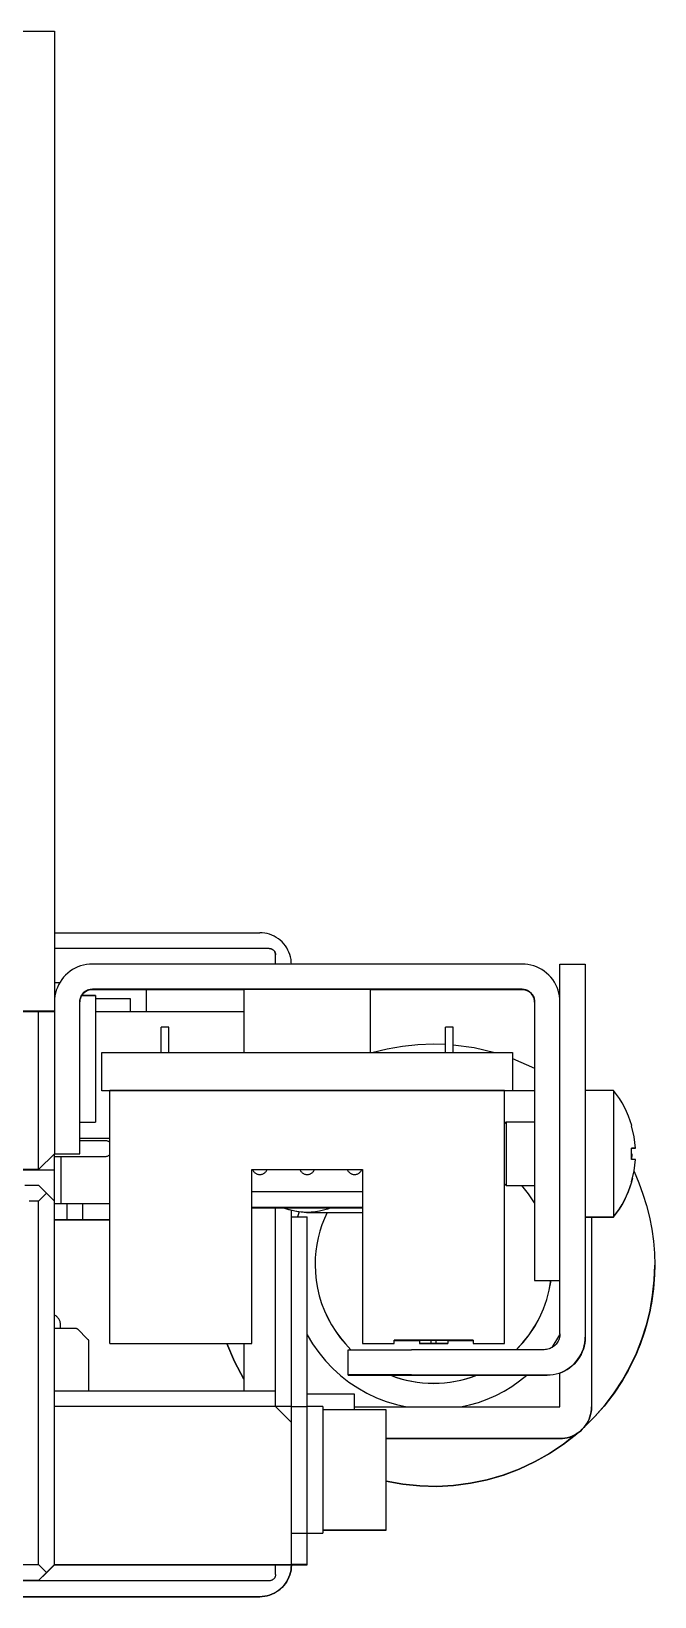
# Model space of a CAD drawing. Extents: x 0 to 701, y -8 to 617.
# Drawn here: x 681.4 to 701.13, y 285.35 to 334.87 of the extents above; entities that cross this region are included whole.
import ezdxf

# ---------------------------------------------------------------- set-up
doc = ezdxf.new("R2010")
doc.units = 0
doc.header["$LTSCALE"] = 0.5
doc.layers.add('MSM_CONTINUOUS', color=7, linetype='CONTINUOUS')

msp = doc.modelspace()

# ---------------------------------------------------------------- linework, layer by layer
at = {"layer": 'MSM_CONTINUOUS'}
for p, q in [((681.134, 334.873), (682.134, 334.873)), ((682.134, 334.873), (682.134, 299.363)), ((682.134, 306.357), (688.634, 306.357)), ((688.713, 306.354), (688.634, 306.357)), ((688.791, 306.345), (688.713, 306.354)), ((688.868, 306.33), (688.791, 306.345)), ((688.943, 306.308), (688.868, 306.33)), ((689.017, 306.281), (688.943, 306.308)), ((689.088, 306.248), (689.017, 306.281)), ((689.157, 306.21), (689.088, 306.248)), ((689.222, 306.166), (689.157, 306.21)), ((689.284, 306.118), (689.222, 306.166)), ((689.342, 306.065), (689.284, 306.118)), ((689.395, 306.007), (689.342, 306.065)), ((688.934, 305.857), (682.134, 305.857)), ((688.934, 305.854), (682.134, 305.854)), ((688.934, 305.857), (688.95, 305.857)), ((688.95, 305.853), (688.934, 305.854)), ((688.95, 305.857), (688.966, 305.855)), ((688.966, 305.851), (688.95, 305.853)), ((688.966, 305.855), (688.981, 305.852)), ((688.981, 305.848), (688.966, 305.851)), ((688.981, 305.852), (688.996, 305.848)), ((688.996, 305.844), (688.981, 305.848)), ((688.996, 305.848), (689.011, 305.842)), ((689.011, 305.838), (688.996, 305.844)), ((689.011, 305.842), (689.025, 305.836)), ((689.025, 305.832), (689.011, 305.838)), ((689.025, 305.836), (689.039, 305.828)), ((689.039, 305.824), (689.025, 305.832)), ((689.039, 305.828), (689.052, 305.819)), ((689.052, 305.816), (689.039, 305.824)), ((689.052, 305.819), (689.064, 305.809)), ((689.064, 305.806), (689.052, 305.816)), ((689.064, 305.809), (689.076, 305.799)), ((689.076, 305.795), (689.064, 305.806)), ((689.076, 305.799), (689.086, 305.787)), ((689.086, 305.784), (689.076, 305.795)), ((689.086, 305.787), (689.096, 305.775)), ((689.096, 305.771), (689.086, 305.784)), ((689.096, 305.775), (689.105, 305.762)), ((689.105, 305.758), (689.096, 305.771)), ((689.105, 305.762), (689.113, 305.748)), ((689.113, 305.745), (689.105, 305.758)), ((689.113, 305.748), (689.119, 305.734)), ((689.119, 305.73), (689.113, 305.745)), ((689.119, 305.734), (689.125, 305.719)), ((689.125, 305.716), (689.119, 305.73)), ((689.125, 305.719), (689.129, 305.704)), ((689.129, 305.7), (689.125, 305.716)), ((689.129, 305.704), (689.132, 305.689)), ((689.132, 305.685), (689.129, 305.7)), ((689.132, 305.689), (689.134, 305.673)), ((689.134, 305.669), (689.132, 305.685)), ((689.134, 305.673), (689.134, 305.657)), ((689.134, 305.654), (689.134, 305.669)), ((689.134, 305.368), (689.134, 305.657)), ((689.443, 305.945), (689.395, 306.007)), ((689.487, 305.88), (689.443, 305.945)), ((689.525, 305.811), (689.487, 305.88)), ((689.558, 305.74), (689.525, 305.811)), ((689.585, 305.666), (689.558, 305.74)), ((689.607, 305.591), (689.585, 305.666)), ((689.622, 305.514), (689.607, 305.591)), ((682.555, 305.08), (682.486, 305.016)), ((682.629, 305.139), (682.555, 305.08)), ((682.707, 305.191), (682.629, 305.139)), ((682.79, 305.237), (682.707, 305.191)), ((682.875, 305.277), (682.79, 305.237)), ((682.964, 305.309), (682.875, 305.277)), ((683.054, 305.335), (682.964, 305.309)), ((683.147, 305.353), (683.054, 305.335)), ((683.24, 305.364), (683.147, 305.353)), ((683.334, 305.368), (683.24, 305.364)), ((696.934, 305.368), (683.334, 305.368)), ((689.631, 305.436), (689.622, 305.514)), ((689.634, 305.357), (689.631, 305.436)), ((697.029, 305.364), (696.934, 305.368)), ((697.122, 305.353), (697.029, 305.364)), ((697.215, 305.335), (697.122, 305.353)), ((697.305, 305.309), (697.215, 305.335)), ((697.394, 305.277), (697.305, 305.309)), ((697.479, 305.237), (697.394, 305.277)), ((697.561, 305.191), (697.479, 305.237)), ((697.64, 305.139), (697.561, 305.191)), ((697.714, 305.08), (697.64, 305.139)), ((697.783, 305.016), (697.714, 305.08)), ((698.134, 293.668), (698.134, 305.368)), ((698.134, 305.368), (698.934, 305.368)), ((698.934, 305.368), (698.934, 293.56)), ((682.134, 304.78), (682.302, 304.78)), ((682.226, 304.627), (682.193, 304.539)), ((682.265, 304.713), (682.226, 304.627)), ((682.311, 304.795), (682.265, 304.713)), ((682.364, 304.873), (682.311, 304.795)), ((682.422, 304.947), (682.364, 304.873)), ((682.486, 305.016), (682.422, 304.947)), ((683.165, 304.529), (683.198, 304.542)), ((683.181, 304.537), (683.211, 304.548)), ((683.211, 304.548), (683.181, 304.537)), ((683.198, 304.542), (683.231, 304.553)), ((683.232, 304.551), (683.199, 304.54)), ((683.199, 304.54), (683.232, 304.55)), ((683.233, 304.547), (683.2, 304.537)), ((683.211, 304.548), (683.241, 304.557)), ((683.241, 304.556), (683.211, 304.548)), ((683.231, 304.553), (683.265, 304.561)), ((683.266, 304.558), (683.232, 304.551)), ((683.232, 304.55), (683.266, 304.557)), ((683.266, 304.554), (683.233, 304.547)), ((683.241, 304.557), (683.272, 304.563)), ((683.272, 304.562), (683.241, 304.556)), ((683.265, 304.561), (683.3, 304.565)), ((683.3, 304.562), (683.266, 304.558)), ((683.266, 304.557), (683.3, 304.562)), ((683.3, 304.558), (683.266, 304.554)), ((683.272, 304.563), (683.303, 304.567)), ((683.303, 304.566), (683.272, 304.562)), ((683.3, 304.565), (683.334, 304.567)), ((683.334, 304.564), (683.3, 304.562)), ((683.3, 304.562), (683.334, 304.563)), ((683.334, 304.56), (683.3, 304.558)), ((683.303, 304.567), (683.334, 304.568)), ((683.334, 304.567), (683.303, 304.566)), ((696.934, 304.568), (683.334, 304.568)), ((684.134, 304.567), (683.334, 304.567)), ((683.334, 304.567), (684.134, 304.567)), ((683.334, 304.564), (684.134, 304.564)), ((684.134, 304.563), (683.334, 304.563)), ((683.334, 304.56), (688.134, 304.56)), ((684.134, 304.567), (684.134, 304.567)), ((684.134, 304.564), (684.134, 304.563)), ((685.034, 304.56), (685.034, 303.857)), ((688.141, 304.566), (688.134, 304.566)), ((688.134, 304.566), (688.134, 302.568)), ((688.139, 304.561), (688.134, 304.561)), ((688.152, 304.561), (688.139, 304.561)), ((688.159, 304.566), (688.141, 304.566)), ((688.173, 304.561), (688.152, 304.561)), ((688.19, 304.566), (688.159, 304.566)), ((688.203, 304.561), (688.173, 304.561)), ((688.232, 304.566), (688.19, 304.566)), ((688.241, 304.561), (688.203, 304.561)), ((688.287, 304.566), (688.232, 304.566)), ((688.287, 304.561), (688.241, 304.561)), ((688.352, 304.566), (688.287, 304.566)), ((688.341, 304.561), (688.287, 304.561)), ((688.402, 304.561), (688.341, 304.561)), ((688.429, 304.566), (688.352, 304.566)), ((688.471, 304.561), (688.402, 304.561)), ((688.516, 304.566), (688.429, 304.566)), ((688.548, 304.561), (688.471, 304.561)), ((688.614, 304.566), (688.516, 304.566)), ((688.631, 304.561), (688.548, 304.561)), ((688.72, 304.566), (688.614, 304.566)), ((688.72, 304.561), (688.631, 304.561)), ((688.836, 304.566), (688.72, 304.566)), ((688.816, 304.561), (688.72, 304.561)), ((688.917, 304.561), (688.816, 304.561)), ((688.959, 304.566), (688.836, 304.566)), ((689.023, 304.561), (688.917, 304.561)), ((689.089, 304.566), (688.959, 304.566)), ((689.134, 304.561), (689.023, 304.561)), ((689.226, 304.566), (689.089, 304.566)), ((689.369, 304.566), (689.226, 304.566)), ((689.516, 304.566), (689.369, 304.566)), ((689.668, 304.566), (689.516, 304.566)), ((689.822, 304.566), (689.668, 304.566)), ((689.977, 304.566), (689.822, 304.566)), ((690.134, 304.566), (689.977, 304.566)), ((690.291, 304.566), (690.134, 304.566)), ((690.447, 304.566), (690.291, 304.566)), ((690.601, 304.566), (690.447, 304.566)), ((690.752, 304.566), (690.601, 304.566)), ((690.9, 304.566), (690.752, 304.566)), ((691.042, 304.566), (690.9, 304.566)), ((691.179, 304.566), (691.042, 304.566)), ((691.246, 304.561), (691.134, 304.561)), ((691.31, 304.566), (691.179, 304.566)), ((691.352, 304.561), (691.246, 304.561)), ((691.433, 304.566), (691.31, 304.566)), ((691.453, 304.561), (691.352, 304.561)), ((691.549, 304.566), (691.433, 304.566)), ((691.549, 304.561), (691.453, 304.561)), ((691.655, 304.566), (691.549, 304.566)), ((691.638, 304.561), (691.549, 304.561)), ((691.721, 304.561), (691.638, 304.561)), ((691.752, 304.566), (691.655, 304.566)), ((691.797, 304.561), (691.721, 304.561)), ((691.84, 304.566), (691.752, 304.566)), ((691.866, 304.561), (691.797, 304.561)), ((691.916, 304.566), (691.84, 304.566)), ((691.928, 304.561), (691.866, 304.561)), ((691.982, 304.566), (691.916, 304.566)), ((691.982, 304.561), (691.928, 304.561)), ((692.037, 304.566), (691.982, 304.566)), ((692.028, 304.561), (691.982, 304.561)), ((692.066, 304.561), (692.028, 304.561)), ((692.079, 304.566), (692.037, 304.566)), ((692.096, 304.561), (692.066, 304.561)), ((692.11, 304.566), (692.079, 304.566)), ((692.117, 304.561), (692.096, 304.561)), ((692.128, 304.566), (692.11, 304.566)), ((692.13, 304.561), (692.117, 304.561)), ((692.134, 304.566), (692.128, 304.566)), ((692.134, 304.561), (692.13, 304.561)), ((692.134, 302.568), (692.134, 304.566)), ((692.134, 304.56), (696.934, 304.56)), ((696.134, 304.567), (696.934, 304.567)), ((696.134, 304.567), (696.134, 304.567)), ((696.934, 304.567), (696.134, 304.567)), ((696.134, 304.564), (696.934, 304.564)), ((696.134, 304.563), (696.134, 304.564)), ((696.934, 304.563), (696.134, 304.563)), ((696.934, 304.568), (696.966, 304.567)), ((696.966, 304.566), (696.934, 304.567)), ((696.934, 304.567), (696.966, 304.565)), ((696.966, 304.563), (696.934, 304.564)), ((696.934, 304.563), (696.966, 304.562)), ((696.966, 304.559), (696.934, 304.56)), ((696.966, 304.567), (696.997, 304.563)), ((696.997, 304.562), (696.966, 304.566)), ((696.966, 304.565), (696.997, 304.562)), ((696.997, 304.559), (696.966, 304.563)), ((696.966, 304.562), (696.997, 304.559)), ((696.997, 304.555), (696.966, 304.559)), ((696.997, 304.563), (697.028, 304.557)), ((697.028, 304.556), (696.997, 304.562)), ((696.997, 304.562), (697.028, 304.556)), ((697.028, 304.553), (696.997, 304.559)), ((696.997, 304.559), (697.028, 304.552)), ((697.028, 304.549), (696.997, 304.555)), ((697.028, 304.557), (697.058, 304.548)), ((697.058, 304.548), (697.028, 304.556)), ((697.028, 304.556), (697.058, 304.547)), ((697.058, 304.544), (697.028, 304.553)), ((697.028, 304.552), (697.058, 304.544)), ((697.058, 304.54), (697.028, 304.549)), ((697.058, 304.548), (697.087, 304.537)), ((697.087, 304.537), (697.058, 304.548)), ((697.058, 304.547), (697.087, 304.536)), ((697.087, 304.534), (697.058, 304.544)), ((697.058, 304.544), (697.087, 304.533)), ((697.847, 304.947), (697.783, 305.016)), ((697.905, 304.873), (697.847, 304.947)), ((697.958, 304.795), (697.905, 304.873)), ((698.004, 304.713), (697.958, 304.795)), ((698.043, 304.627), (698.004, 304.713)), ((698.076, 304.539), (698.043, 304.627)), ((682.134, 304.28), (682.14, 304.28)), ((682.134, 304.279), (682.14, 304.279)), ((682.138, 304.262), (682.134, 304.168)), ((682.149, 304.356), (682.138, 304.262)), ((682.168, 304.448), (682.149, 304.356)), ((682.193, 304.539), (682.168, 304.448)), ((682.934, 304.168), (682.936, 304.199)), ((682.936, 304.199), (682.934, 304.167)), ((682.934, 299.36), (682.934, 304.168)), ((682.936, 304.199), (682.939, 304.231)), ((682.939, 304.23), (682.936, 304.199)), ((682.939, 304.231), (682.945, 304.261)), ((682.945, 304.261), (682.939, 304.23)), ((682.945, 304.261), (682.954, 304.292)), ((682.954, 304.291), (682.945, 304.261)), ((682.954, 304.292), (682.965, 304.321)), ((682.965, 304.32), (682.954, 304.291)), ((682.965, 304.321), (682.978, 304.35)), ((682.978, 304.349), (682.965, 304.32)), ((682.978, 304.35), (682.993, 304.377)), ((682.993, 304.376), (682.978, 304.349)), ((682.988, 304.367), (683.007, 304.396)), ((683.434, 304.367), (682.988, 304.367)), ((683.434, 304.364), (682.988, 304.364)), ((683.009, 304.396), (682.99, 304.367)), ((682.99, 304.367), (683.009, 304.396)), ((683.011, 304.395), (682.992, 304.367)), ((682.993, 304.377), (683.011, 304.403)), ((683.011, 304.402), (682.993, 304.376)), ((683.007, 304.396), (683.028, 304.424)), ((683.03, 304.423), (683.009, 304.396)), ((683.009, 304.396), (683.03, 304.423)), ((683.011, 304.403), (683.03, 304.428)), ((683.03, 304.427), (683.011, 304.402)), ((683.032, 304.422), (683.011, 304.395)), ((683.028, 304.424), (683.052, 304.45)), ((683.03, 304.428), (683.052, 304.451)), ((683.052, 304.45), (683.03, 304.427)), ((683.053, 304.449), (683.03, 304.423)), ((683.03, 304.423), (683.054, 304.448)), ((683.056, 304.447), (683.032, 304.422)), ((683.033, 304.367), (683.033, 304.423)), ((683.052, 304.45), (683.077, 304.473)), ((683.052, 304.451), (683.075, 304.472)), ((683.075, 304.471), (683.052, 304.45)), ((683.079, 304.472), (683.053, 304.449)), ((683.054, 304.448), (683.079, 304.472)), ((683.081, 304.47), (683.056, 304.447)), ((683.075, 304.472), (683.099, 304.492)), ((683.099, 304.491), (683.075, 304.471)), ((683.077, 304.473), (683.105, 304.494)), ((683.107, 304.493), (683.079, 304.472)), ((683.079, 304.472), (683.107, 304.492)), ((683.109, 304.49), (683.081, 304.47)), ((683.099, 304.492), (683.125, 304.509)), ((683.125, 304.508), (683.099, 304.491)), ((683.105, 304.494), (683.135, 304.513)), ((683.136, 304.511), (683.107, 304.493)), ((683.107, 304.492), (683.136, 304.511)), ((683.138, 304.508), (683.109, 304.49)), ((683.125, 304.509), (683.153, 304.524)), ((683.153, 304.524), (683.125, 304.508)), ((683.135, 304.513), (683.165, 304.529)), ((683.167, 304.527), (683.136, 304.511)), ((683.136, 304.511), (683.167, 304.527)), ((683.168, 304.524), (683.138, 304.508)), ((683.153, 304.524), (683.181, 304.537)), ((683.181, 304.537), (683.153, 304.524)), ((683.199, 304.54), (683.167, 304.527)), ((683.167, 304.527), (683.199, 304.54)), ((683.2, 304.537), (683.168, 304.524)), ((683.434, 304.367), (683.434, 300.364)), ((683.434, 304.279), (684.534, 304.279)), ((683.434, 304.279), (684.534, 304.279)), ((684.534, 304.279), (684.534, 303.857)), ((697.087, 304.529), (697.058, 304.54)), ((697.087, 304.537), (697.116, 304.524)), ((697.116, 304.524), (697.087, 304.537)), ((697.087, 304.536), (697.116, 304.523)), ((697.116, 304.52), (697.087, 304.534)), ((697.087, 304.533), (697.116, 304.52)), ((697.116, 304.516), (697.087, 304.529)), ((697.116, 304.524), (697.143, 304.509)), ((697.143, 304.508), (697.116, 304.524)), ((697.116, 304.523), (697.143, 304.508)), ((697.143, 304.505), (697.116, 304.52)), ((697.116, 304.52), (697.143, 304.504)), ((697.143, 304.501), (697.116, 304.516)), ((697.143, 304.509), (697.17, 304.492)), ((697.17, 304.491), (697.143, 304.508)), ((697.143, 304.508), (697.17, 304.49)), ((697.17, 304.488), (697.143, 304.505)), ((697.143, 304.504), (697.17, 304.487)), ((697.17, 304.483), (697.143, 304.501)), ((697.17, 304.492), (697.194, 304.472)), ((697.194, 304.471), (697.17, 304.491)), ((697.17, 304.49), (697.194, 304.471)), ((697.194, 304.468), (697.17, 304.488)), ((697.17, 304.487), (697.194, 304.468)), ((697.194, 304.464), (697.17, 304.483)), ((697.194, 304.472), (697.217, 304.451)), ((697.217, 304.45), (697.194, 304.471)), ((697.194, 304.471), (697.217, 304.449)), ((697.217, 304.447), (697.194, 304.468)), ((697.194, 304.468), (697.217, 304.446)), ((697.217, 304.443), (697.194, 304.464)), ((697.217, 304.451), (697.239, 304.428)), ((697.239, 304.427), (697.217, 304.45)), ((697.217, 304.449), (697.239, 304.426)), ((697.239, 304.424), (697.217, 304.447)), ((697.217, 304.446), (697.239, 304.423)), ((697.239, 304.42), (697.217, 304.443)), ((697.239, 304.428), (697.258, 304.403)), ((697.258, 304.402), (697.239, 304.427)), ((697.239, 304.426), (697.258, 304.402)), ((697.258, 304.399), (697.239, 304.424)), ((697.239, 304.423), (697.258, 304.399)), ((697.258, 304.395), (697.239, 304.42)), ((697.258, 304.403), (697.275, 304.377)), ((697.275, 304.376), (697.258, 304.402)), ((697.258, 304.402), (697.275, 304.376)), ((697.275, 304.373), (697.258, 304.399)), ((697.258, 304.399), (697.275, 304.372)), ((697.275, 304.369), (697.258, 304.395)), ((697.275, 304.377), (697.291, 304.35)), ((697.291, 304.349), (697.275, 304.376)), ((697.275, 304.376), (697.291, 304.348)), ((697.291, 304.346), (697.275, 304.373)), ((697.275, 304.372), (697.291, 304.345)), ((697.291, 304.341), (697.275, 304.369)), ((697.291, 304.35), (697.304, 304.321)), ((697.304, 304.32), (697.291, 304.349)), ((697.291, 304.348), (697.304, 304.32)), ((697.304, 304.317), (697.291, 304.346)), ((697.291, 304.345), (697.304, 304.317)), ((697.304, 304.313), (697.291, 304.341)), ((697.304, 304.321), (697.315, 304.292)), ((697.315, 304.291), (697.304, 304.32)), ((697.304, 304.32), (697.315, 304.29)), ((697.315, 304.288), (697.304, 304.317)), ((697.304, 304.317), (697.315, 304.287)), ((697.315, 304.283), (697.304, 304.313)), ((697.315, 304.292), (697.323, 304.261)), ((697.323, 304.261), (697.315, 304.291)), ((697.315, 304.29), (697.323, 304.26)), ((697.323, 304.257), (697.315, 304.288)), ((697.315, 304.287), (697.323, 304.257)), ((697.323, 304.253), (697.315, 304.283)), ((697.323, 304.261), (697.329, 304.231)), ((697.329, 304.23), (697.323, 304.261)), ((697.323, 304.26), (697.329, 304.229)), ((697.329, 304.227), (697.323, 304.257)), ((697.323, 304.257), (697.329, 304.226)), ((697.329, 304.222), (697.323, 304.253)), ((697.329, 304.231), (697.333, 304.199)), ((697.333, 304.199), (697.329, 304.23)), ((697.329, 304.229), (697.333, 304.198)), ((697.333, 304.195), (697.329, 304.227)), ((697.329, 304.226), (697.333, 304.195)), ((697.333, 304.191), (697.329, 304.222)), ((697.333, 304.199), (697.334, 304.168)), ((697.334, 304.167), (697.333, 304.199)), ((697.333, 304.198), (697.334, 304.167)), ((697.334, 304.164), (697.333, 304.195)), ((697.333, 304.195), (697.334, 304.163)), ((697.334, 304.16), (697.333, 304.191)), ((697.334, 304.168), (697.334, 295.36)), ((698.101, 304.448), (698.076, 304.539)), ((698.12, 304.356), (698.101, 304.448)), ((698.131, 304.262), (698.12, 304.356)), ((698.134, 304.168), (698.131, 304.262)), ((642.134, 303.868), (682.134, 303.868)), ((682.134, 303.873), (681.134, 303.873)), ((681.634, 298.863), (681.634, 303.868)), ((688.134, 303.857), (683.434, 303.857)), ((685.509, 302.568), (685.509, 303.368)), ((685.759, 303.368), (685.509, 303.368)), ((685.759, 302.568), (685.759, 303.368)), ((694.509, 302.568), (694.509, 303.368)), ((694.759, 303.368), (694.509, 303.368)), ((694.759, 302.568), (694.759, 303.368)), ((683.634, 301.36), (683.634, 302.568)), ((683.634, 302.568), (696.634, 302.568)), ((692.184, 302.566), (692.663, 302.687)), ((692.663, 302.687), (693.149, 302.773)), ((693.149, 302.773), (693.641, 302.826)), ((693.641, 302.826), (694.134, 302.843)), ((694.134, 302.843), (694.509, 302.833)), ((694.759, 302.815), (695.424, 302.723)), ((695.424, 302.723), (696.077, 302.568)), ((696.634, 302.568), (696.634, 301.36)), ((696.634, 302.381), (697.334, 302.069)), ((683.634, 301.368), (696.634, 301.368)), ((683.884, 301.36), (683.634, 301.36)), ((683.884, 293.363), (683.884, 301.368)), ((696.384, 301.368), (683.884, 301.368)), ((696.384, 293.363), (696.384, 301.368)), ((696.634, 301.36), (696.384, 301.36)), ((697.334, 301.355), (696.384, 301.355)), ((699.832, 301.366), (698.934, 301.366)), ((699.832, 301.366), (699.832, 297.362)), ((682.934, 300.367), (683.434, 300.367)), ((682.934, 300.364), (683.434, 300.364)), ((696.434, 300.366), (696.384, 300.316)), ((696.423, 300.355), (696.384, 300.355)), ((696.423, 300.355), (696.384, 300.355)), ((696.434, 300.366), (696.434, 298.362)), ((697.334, 300.366), (696.434, 300.366)), ((700.409, 300.255), (700.404, 300.252)), ((700.404, 300.252), (700.409, 300.255)), ((700.484, 299.902), (700.404, 300.252)), ((700.409, 300.251), (700.404, 300.248)), ((700.404, 300.248), (700.409, 300.251)), ((682.934, 299.857), (683.884, 299.857)), ((683.234, 299.779), (682.934, 299.779)), ((683.737, 299.779), (683.234, 299.779)), ((683.755, 299.778), (683.734, 299.779)), ((683.774, 299.776), (683.755, 299.778)), ((683.794, 299.772), (683.774, 299.776)), ((683.813, 299.766), (683.794, 299.772)), ((683.832, 299.759), (683.813, 299.766)), ((683.85, 299.751), (683.832, 299.759)), ((683.868, 299.741), (683.85, 299.751)), ((683.884, 299.729), (683.868, 299.741)), ((700.524, 299.546), (700.484, 299.902)), ((681.634, 298.868), (682.134, 299.368)), ((682.134, 299.363), (681.634, 298.863)), ((682.134, 299.363), (681.634, 298.863)), ((682.134, 286.363), (682.134, 299.363)), ((682.134, 299.36), (682.934, 299.36)), ((682.134, 299.279), (683.234, 299.279)), ((682.334, 299.279), (682.334, 297.78)), ((683.234, 299.279), (683.733, 299.279)), ((683.734, 299.279), (683.755, 299.28)), ((683.755, 299.28), (683.774, 299.282)), ((683.774, 299.282), (683.794, 299.287)), ((683.794, 299.287), (683.813, 299.292)), ((683.813, 299.292), (683.832, 299.299)), ((683.832, 299.299), (683.85, 299.308)), ((683.85, 299.308), (683.868, 299.318)), ((683.868, 299.318), (683.884, 299.329)), ((700.524, 299.546), (700.404, 299.546)), ((700.404, 299.546), (700.524, 299.546)), ((700.404, 299.186), (700.404, 299.546)), ((700.524, 299.546), (700.404, 299.546)), ((700.524, 299.546), (700.404, 299.546)), ((700.524, 299.542), (700.404, 299.542)), ((700.404, 299.542), (700.524, 299.542)), ((700.524, 299.542), (700.404, 299.542)), ((700.524, 299.542), (700.404, 299.542)), ((700.409, 299.364), (700.404, 299.186)), ((700.404, 299.182), (700.409, 299.364)), ((700.409, 299.361), (700.404, 299.182)), ((700.524, 299.186), (700.404, 299.186)), ((700.484, 298.829), (700.524, 299.186)), ((700.484, 298.825), (700.524, 299.182)), ((681.634, 298.863), (679.886, 298.863)), ((679.886, 298.861), (682.134, 298.861)), ((681.634, 298.868), (681.196, 298.868)), ((681.634, 298.863), (682.134, 298.862)), ((688.384, 293.363), (688.384, 298.868)), ((688.384, 298.868), (691.884, 298.868)), ((688.384, 298.867), (691.884, 298.867)), ((688.384, 298.866), (691.884, 298.866)), ((688.384, 298.865), (691.884, 298.865)), ((688.384, 298.863), (691.884, 298.863)), ((688.384, 298.863), (691.884, 298.863)), ((688.404, 298.863), (688.413, 298.844)), ((688.413, 298.844), (688.424, 298.826)), ((688.424, 298.826), (688.436, 298.809)), ((688.436, 298.809), (688.449, 298.793)), ((688.449, 298.793), (688.464, 298.778)), ((688.464, 298.778), (688.48, 298.764)), ((688.48, 298.764), (688.496, 298.752)), ((688.496, 298.752), (688.514, 298.741)), ((688.514, 298.741), (688.533, 298.732)), ((688.533, 298.732), (688.552, 298.724)), ((688.552, 298.724), (688.572, 298.718)), ((688.572, 298.718), (688.593, 298.714)), ((688.593, 298.714), (688.614, 298.711)), ((688.614, 298.711), (688.634, 298.71)), ((688.634, 298.71), (688.655, 298.711)), ((688.655, 298.711), (688.676, 298.714)), ((688.676, 298.714), (688.696, 298.718)), ((688.696, 298.718), (688.716, 298.724)), ((688.716, 298.724), (688.736, 298.732)), ((688.736, 298.732), (688.754, 298.741)), ((688.754, 298.741), (688.772, 298.752)), ((688.772, 298.752), (688.789, 298.764)), ((688.789, 298.764), (688.805, 298.778)), ((688.805, 298.778), (688.82, 298.793)), ((688.82, 298.793), (688.833, 298.809)), ((688.833, 298.809), (688.845, 298.826)), ((688.845, 298.826), (688.856, 298.844)), ((688.856, 298.844), (688.864, 298.863)), ((689.904, 298.863), (689.913, 298.844)), ((689.913, 298.844), (689.924, 298.826)), ((689.924, 298.826), (689.936, 298.809)), ((689.936, 298.809), (689.949, 298.793)), ((689.949, 298.793), (689.964, 298.778)), ((689.964, 298.778), (689.98, 298.764)), ((689.98, 298.764), (689.996, 298.752)), ((689.996, 298.752), (690.014, 298.741)), ((690.014, 298.741), (690.033, 298.732)), ((690.033, 298.732), (690.052, 298.724)), ((690.052, 298.724), (690.072, 298.718)), ((690.072, 298.718), (690.093, 298.714)), ((690.093, 298.714), (690.114, 298.711)), ((690.114, 298.711), (690.134, 298.71)), ((690.134, 298.71), (690.155, 298.711)), ((690.155, 298.711), (690.176, 298.714)), ((690.176, 298.714), (690.196, 298.718)), ((690.196, 298.718), (690.216, 298.724)), ((690.216, 298.724), (690.236, 298.732)), ((690.236, 298.732), (690.254, 298.741)), ((690.254, 298.741), (690.272, 298.752)), ((690.272, 298.752), (690.289, 298.764)), ((690.289, 298.764), (690.305, 298.778)), ((690.305, 298.778), (690.32, 298.793)), ((690.32, 298.793), (690.333, 298.809)), ((690.333, 298.809), (690.345, 298.826)), ((690.345, 298.826), (690.356, 298.844)), ((690.356, 298.844), (690.364, 298.863)), ((691.404, 298.863), (691.413, 298.844)), ((691.413, 298.844), (691.424, 298.826)), ((691.424, 298.826), (691.436, 298.809)), ((691.436, 298.809), (691.449, 298.793)), ((691.449, 298.793), (691.464, 298.778)), ((691.464, 298.778), (691.48, 298.764)), ((691.48, 298.764), (691.496, 298.752)), ((691.496, 298.752), (691.514, 298.741)), ((691.514, 298.741), (691.533, 298.732)), ((691.533, 298.732), (691.552, 298.724)), ((691.552, 298.724), (691.572, 298.718)), ((691.572, 298.718), (691.593, 298.714)), ((691.593, 298.714), (691.614, 298.711)), ((691.614, 298.711), (691.634, 298.71)), ((691.634, 298.71), (691.655, 298.711)), ((691.655, 298.711), (691.676, 298.714)), ((691.676, 298.714), (691.696, 298.718)), ((691.696, 298.718), (691.716, 298.724)), ((691.716, 298.724), (691.736, 298.732)), ((691.736, 298.732), (691.754, 298.741)), ((691.754, 298.741), (691.772, 298.752)), ((691.772, 298.752), (691.789, 298.764)), ((691.789, 298.764), (691.805, 298.778)), ((691.805, 298.778), (691.82, 298.793)), ((691.82, 298.793), (691.833, 298.809)), ((691.833, 298.809), (691.845, 298.826)), ((691.845, 298.826), (691.856, 298.844)), ((691.856, 298.844), (691.864, 298.863)), ((691.884, 298.868), (691.884, 293.363)), ((700.404, 298.48), (700.484, 298.829)), ((700.404, 298.476), (700.484, 298.825)), ((700.479, 298.799), (700.631, 298.449)), ((681.196, 298.368), (681.634, 298.368)), ((681.634, 298.368), (681.884, 298.118)), ((681.884, 298.118), (681.634, 297.868)), ((682.134, 297.868), (681.884, 298.118)), ((691.884, 298.161), (688.384, 298.161)), ((696.384, 298.416), (696.434, 298.366)), ((696.384, 298.412), (696.434, 298.362)), ((696.434, 298.366), (697.334, 298.366)), ((696.434, 298.362), (697.334, 298.362)), ((697.142, 298.096), (696.925, 298.362)), ((700.432, 298.585), (700.404, 298.48)), ((700.432, 298.581), (700.404, 298.476)), ((700.409, 298.477), (700.404, 298.48)), ((700.409, 298.473), (700.408, 298.474)), ((700.631, 298.449), (700.763, 298.092)), ((681.634, 297.868), (681.334, 297.868)), ((681.634, 286.368), (681.634, 297.868)), ((682.534, 297.78), (682.134, 297.78)), ((682.534, 297.28), (682.534, 297.78)), ((683.033, 297.779), (682.534, 297.78)), ((683.033, 297.279), (683.033, 297.779)), ((683.884, 297.779), (683.033, 297.779)), ((691.884, 297.661), (688.384, 297.661)), ((691.884, 297.66), (688.384, 297.66)), ((688.384, 297.66), (691.884, 297.66)), ((689.134, 291.368), (689.134, 297.66)), ((689.494, 297.614), (689.372, 297.66)), ((689.463, 297.625), (689.372, 297.66)), ((689.494, 297.614), (689.372, 297.66)), ((689.556, 297.594), (689.463, 297.625)), ((689.619, 297.576), (689.494, 297.614)), ((689.619, 297.577), (689.494, 297.614)), ((690.775, 297.614), (690.65, 297.576)), ((690.774, 297.614), (690.65, 297.577)), ((690.896, 297.66), (690.774, 297.614)), ((690.897, 297.66), (690.775, 297.614)), ((697.334, 297.812), (697.142, 298.096)), ((700.763, 298.092), (700.876, 297.727)), ((700.876, 297.727), (700.969, 297.357)), ((682.134, 297.28), (682.534, 297.28)), ((682.134, 297.279), (683.884, 297.279)), ((683.884, 297.279), (682.134, 297.279)), ((683.884, 297.279), (682.134, 297.279)), ((682.534, 297.28), (683.033, 297.279)), ((683.033, 297.279), (683.884, 297.279)), ((689.65, 297.568), (689.556, 297.594)), ((689.746, 297.547), (689.619, 297.577)), ((689.746, 297.547), (689.619, 297.576)), ((689.634, 286.368), (689.634, 297.572)), ((689.634, 297.367), (690.134, 297.367)), ((689.746, 297.547), (689.65, 297.568)), ((689.874, 297.526), (689.746, 297.547)), ((689.842, 297.53), (689.746, 297.547)), ((689.875, 297.526), (689.746, 297.547)), ((689.884, 297.524), (689.825, 297.367)), ((689.939, 297.518), (689.842, 297.53)), ((690.004, 297.513), (689.874, 297.526)), ((690.004, 297.513), (689.875, 297.526)), ((690.037, 297.511), (689.939, 297.518)), ((690.134, 297.509), (690.004, 297.513)), ((690.134, 297.509), (690.004, 297.513)), ((690.134, 297.509), (690.037, 297.511)), ((690.116, 297.509), (691.206, 297.508)), ((690.265, 297.513), (690.134, 297.509)), ((690.265, 297.513), (690.134, 297.509)), ((690.134, 287.368), (690.134, 297.367)), ((690.394, 297.526), (690.265, 297.513)), ((690.394, 297.526), (690.265, 297.513)), ((690.523, 297.547), (690.394, 297.526)), ((690.523, 297.547), (690.394, 297.526)), ((690.65, 297.577), (690.523, 297.547)), ((690.65, 297.576), (690.523, 297.547)), ((690.602, 297.115), (690.536, 296.912)), ((690.679, 297.314), (690.602, 297.115)), ((690.768, 297.509), (690.679, 297.314)), ((691.206, 297.508), (691.884, 297.508)), ((698.934, 297.366), (699.832, 297.366)), ((698.934, 297.362), (699.832, 297.362)), ((699.134, 297.362), (699.134, 291.355)), ((700.969, 297.357), (701.041, 296.982)), ((690.482, 296.705), (690.439, 296.495)), ((690.536, 296.912), (690.482, 296.705)), ((701.041, 296.982), (701.093, 296.605)), ((690.409, 296.283), (690.391, 296.07)), ((690.439, 296.495), (690.409, 296.283)), ((701.093, 296.605), (701.124, 296.224)), ((701.124, 296.224), (701.134, 295.843)), ((690.391, 296.07), (690.384, 295.857)), ((690.384, 295.857), (690.393, 295.607)), ((690.384, 295.857), (690.384, 295.852)), ((690.384, 295.852), (690.393, 295.603)), ((701.134, 295.843), (701.118, 295.366)), ((701.118, 295.364), (701.134, 295.842)), ((701.134, 295.84), (701.118, 295.362)), ((701.134, 295.841), (701.128, 295.541)), ((701.134, 295.842), (701.134, 295.843)), ((690.393, 295.607), (690.418, 295.358)), ((690.393, 295.603), (690.418, 295.355)), ((690.418, 295.358), (690.459, 295.112)), ((690.418, 295.355), (690.459, 295.109)), ((697.334, 295.36), (698.134, 295.36)), ((697.797, 295.052), (697.851, 295.36)), ((697.798, 295.053), (697.852, 295.36)), ((701.118, 295.366), (701.069, 294.89)), ((701.069, 294.889), (701.118, 295.364)), ((701.118, 295.362), (701.069, 294.885)), ((701.128, 295.541), (701.094, 295.089)), ((690.459, 295.112), (690.517, 294.869)), ((690.459, 295.109), (690.516, 294.866)), ((690.516, 294.866), (690.59, 294.628)), ((690.517, 294.869), (690.591, 294.63)), ((697.613, 294.456), (697.718, 294.75)), ((697.615, 294.456), (697.719, 294.751)), ((697.718, 294.75), (697.797, 295.052)), ((697.719, 294.751), (697.798, 295.053)), ((701.031, 294.64), (700.938, 294.196)), ((701.069, 294.89), (700.988, 294.42)), ((700.988, 294.418), (701.069, 294.889)), ((701.069, 294.885), (700.988, 294.413)), ((701.094, 295.089), (701.031, 294.64)), ((682.155, 294.25), (682.134, 294.261)), ((682.175, 294.238), (682.155, 294.25)), ((682.194, 294.225), (682.175, 294.238)), ((682.212, 294.21), (682.194, 294.225)), ((682.229, 294.194), (682.212, 294.21)), ((682.245, 294.177), (682.229, 294.194)), ((682.26, 294.158), (682.245, 294.177)), ((682.273, 294.139), (682.26, 294.158)), ((690.59, 294.628), (690.679, 294.395)), ((690.591, 294.63), (690.68, 294.397)), ((690.679, 294.395), (690.783, 294.169)), ((690.68, 294.397), (690.785, 294.17)), ((690.783, 294.169), (690.902, 293.95)), ((690.785, 294.17), (690.905, 293.951)), ((697.333, 293.898), (697.484, 294.171)), ((697.336, 293.899), (697.487, 294.172)), ((697.484, 294.171), (697.613, 294.456)), ((697.487, 294.172), (697.615, 294.456)), ((700.938, 294.196), (700.818, 293.759)), ((700.988, 294.413), (700.874, 293.948)), ((700.988, 294.42), (700.875, 293.956)), ((700.875, 293.954), (700.988, 294.418)), ((682.134, 293.852), (682.793, 293.852)), ((682.285, 294.119), (682.273, 294.139)), ((682.295, 294.098), (682.285, 294.119)), ((682.304, 294.076), (682.295, 294.098)), ((682.311, 294.054), (682.304, 294.076)), ((682.317, 294.032), (682.311, 294.054)), ((682.321, 294.009), (682.317, 294.032)), ((682.324, 293.985), (682.321, 294.009)), ((682.324, 293.962), (682.324, 293.985)), ((682.324, 293.852), (682.324, 293.962)), ((682.793, 293.852), (682.8, 293.852)), ((682.8, 293.852), (682.806, 293.851)), ((682.806, 293.851), (682.813, 293.85)), ((682.813, 293.85), (682.819, 293.849)), ((682.819, 293.849), (682.825, 293.847)), ((682.825, 293.847), (682.831, 293.844)), ((682.831, 293.844), (682.837, 293.842)), ((682.837, 293.842), (682.843, 293.839)), ((682.843, 293.839), (682.849, 293.835)), ((682.849, 293.835), (682.854, 293.831)), ((682.854, 293.831), (682.859, 293.827)), ((682.859, 293.827), (682.864, 293.823)), ((682.864, 293.823), (683.185, 293.501)), ((690.902, 293.95), (691.036, 293.74)), ((690.905, 293.951), (691.039, 293.74)), ((691.036, 293.74), (691.183, 293.539)), ((691.039, 293.74), (691.186, 293.539)), ((697.158, 293.639), (697.333, 293.898)), ((697.162, 293.639), (697.336, 293.899)), ((698.134, 293.668), (698.133, 293.629)), ((700.818, 293.759), (700.669, 293.331)), ((700.874, 293.948), (700.729, 293.492)), ((700.73, 293.498), (700.875, 293.954)), ((700.875, 293.956), (700.731, 293.5)), ((683.185, 293.501), (683.19, 293.496)), ((683.19, 293.496), (683.194, 293.491)), ((683.194, 293.491), (683.198, 293.486)), ((683.198, 293.486), (683.201, 293.481)), ((683.201, 293.481), (683.204, 293.475)), ((683.204, 293.475), (683.207, 293.469)), ((683.207, 293.469), (683.209, 293.463)), ((683.209, 293.463), (683.211, 293.456)), ((683.211, 293.456), (683.212, 293.45)), ((683.212, 293.45), (683.214, 293.444)), ((683.214, 293.444), (683.214, 293.437)), ((683.214, 293.437), (683.214, 293.431)), ((683.214, 293.431), (683.214, 291.857)), ((683.884, 293.368), (688.384, 293.368)), ((683.884, 293.367), (688.384, 293.367)), ((683.884, 293.366), (688.384, 293.366)), ((683.884, 293.365), (688.384, 293.365)), ((683.884, 293.363), (688.384, 293.363)), ((683.884, 293.363), (688.384, 293.363)), ((687.835, 292.789), (687.586, 293.367)), ((687.835, 292.789), (687.586, 293.367)), ((687.587, 293.367), (687.835, 292.79)), ((687.835, 292.79), (687.587, 293.367)), ((688.134, 293.363), (688.134, 291.857)), ((690.134, 293.635), (690.307, 293.348)), ((690.307, 293.348), (690.5, 293.075)), ((691.183, 293.539), (691.343, 293.348)), ((691.186, 293.539), (691.347, 293.348)), ((691.343, 293.348), (691.516, 293.168)), ((691.347, 293.348), (691.52, 293.168)), ((691.434, 292.36), (691.434, 293.168)), ((691.434, 293.168), (691.441, 293.168)), ((691.441, 293.168), (691.459, 293.168)), ((691.459, 293.168), (691.49, 293.168)), ((691.49, 293.168), (691.532, 293.168)), ((691.532, 293.168), (691.587, 293.168)), ((691.587, 293.168), (691.652, 293.168)), ((691.652, 293.168), (691.729, 293.168)), ((691.729, 293.168), (691.816, 293.168)), ((691.816, 293.168), (691.914, 293.168)), ((691.884, 293.368), (692.884, 293.368)), ((691.884, 293.367), (692.884, 293.367)), ((691.884, 293.366), (692.884, 293.366)), ((691.884, 293.365), (692.884, 293.365)), ((691.884, 293.363), (692.884, 293.363)), ((691.884, 293.363), (692.884, 293.363)), ((691.914, 293.168), (692.02, 293.168)), ((692.02, 293.168), (692.136, 293.168)), ((692.136, 293.168), (692.259, 293.168)), ((692.259, 293.168), (692.389, 293.168)), ((692.389, 293.168), (692.526, 293.168)), ((692.526, 293.168), (692.669, 293.168)), ((692.669, 293.168), (692.816, 293.168)), ((692.816, 293.168), (692.968, 293.168)), ((692.884, 293.363), (692.884, 293.468)), ((692.884, 293.468), (695.384, 293.468)), ((693.684, 293.467), (692.884, 293.467)), ((692.884, 293.466), (693.684, 293.466)), ((693.684, 293.465), (692.884, 293.465)), ((692.884, 293.463), (693.684, 293.463)), ((693.684, 293.463), (692.884, 293.463)), ((692.968, 293.168), (693.122, 293.168)), ((693.122, 293.168), (693.277, 293.168)), ((693.277, 293.168), (693.434, 293.168)), ((697.634, 293.168), (693.434, 293.168)), ((694.059, 293.468), (693.684, 293.468)), ((693.684, 293.468), (693.684, 293.368)), ((693.684, 293.367), (694.077, 293.368)), ((694.077, 293.368), (693.684, 293.368)), ((693.684, 293.368), (694.059, 293.368)), ((693.684, 293.367), (693.684, 293.365)), ((694.059, 293.367), (693.684, 293.367)), ((693.684, 293.365), (693.684, 293.363)), ((694.059, 293.365), (693.684, 293.365)), ((693.684, 293.365), (694.077, 293.365)), ((694.077, 293.365), (693.684, 293.365)), ((693.684, 293.365), (694.059, 293.365)), ((694.059, 293.363), (693.684, 293.363)), ((693.684, 293.363), (694.077, 293.363)), ((694.077, 293.363), (693.684, 293.363)), ((693.684, 293.363), (694.059, 293.363)), ((694.209, 293.468), (694.059, 293.468)), ((694.059, 293.368), (694.059, 293.468)), ((694.059, 293.368), (694.209, 293.368)), ((694.059, 293.365), (694.059, 293.367)), ((694.209, 293.367), (694.059, 293.367)), ((694.059, 293.363), (694.059, 293.365)), ((694.059, 293.365), (694.209, 293.365)), ((694.209, 293.365), (694.059, 293.365)), ((694.059, 293.363), (694.209, 293.363)), ((694.209, 293.363), (694.059, 293.363)), ((694.584, 293.368), (694.192, 293.368)), ((694.192, 293.368), (694.584, 293.367)), ((694.584, 293.365), (694.192, 293.365)), ((694.192, 293.365), (694.584, 293.365)), ((694.584, 293.363), (694.192, 293.363)), ((694.192, 293.363), (694.584, 293.363)), ((694.584, 293.468), (694.209, 293.468)), ((694.209, 293.468), (694.209, 293.368)), ((694.209, 293.368), (694.584, 293.368)), ((694.209, 293.367), (694.209, 293.365)), ((694.584, 293.367), (694.209, 293.367)), ((694.209, 293.365), (694.209, 293.363)), ((694.209, 293.365), (694.584, 293.365)), ((694.584, 293.365), (694.209, 293.365)), ((694.209, 293.363), (694.584, 293.363)), ((694.584, 293.363), (694.209, 293.363)), ((694.584, 293.468), (694.584, 293.368)), ((695.384, 293.467), (694.584, 293.467)), ((694.584, 293.466), (695.384, 293.466)), ((695.384, 293.465), (694.584, 293.465)), ((694.584, 293.463), (695.384, 293.463)), ((695.384, 293.463), (694.584, 293.463)), ((694.584, 293.367), (694.584, 293.365)), ((694.584, 293.365), (694.584, 293.363)), ((695.384, 293.468), (695.384, 293.363)), ((695.384, 293.368), (696.384, 293.368)), ((695.384, 293.367), (696.384, 293.367)), ((695.384, 293.366), (696.384, 293.366)), ((695.384, 293.365), (696.384, 293.365)), ((695.384, 293.363), (696.384, 293.363)), ((695.384, 293.363), (696.384, 293.363)), ((696.749, 293.168), (696.963, 293.395)), ((696.754, 293.168), (696.968, 293.395)), ((696.963, 293.395), (697.158, 293.639)), ((696.968, 293.395), (697.162, 293.639)), ((697.674, 293.169), (697.634, 293.168)), ((697.713, 293.174), (697.674, 293.169)), ((697.751, 293.182), (697.713, 293.174)), ((697.789, 293.192), (697.751, 293.182)), ((697.826, 293.206), (697.789, 293.192)), ((697.861, 293.222), (697.826, 293.206)), ((697.896, 293.242), (697.861, 293.222)), ((697.886, 293.236), (698.133, 293.633)), ((697.928, 293.263), (697.896, 293.242)), ((697.959, 293.288), (697.928, 293.263)), ((697.988, 293.314), (697.959, 293.288)), ((698.015, 293.343), (697.988, 293.314)), ((698.039, 293.374), (698.015, 293.343)), ((698.061, 293.407), (698.039, 293.374)), ((698.08, 293.441), (698.061, 293.407)), ((698.096, 293.477), (698.08, 293.441)), ((698.11, 293.513), (698.096, 293.477)), ((698.121, 293.551), (698.11, 293.513)), ((698.128, 293.59), (698.121, 293.551)), ((698.133, 293.629), (698.128, 293.59)), ((698.843, 293.109), (698.876, 293.197)), ((698.876, 293.189), (698.843, 293.101)), ((698.876, 293.197), (698.901, 293.288)), ((698.901, 293.28), (698.876, 293.189)), ((698.901, 293.288), (698.92, 293.38)), ((698.92, 293.372), (698.901, 293.28)), ((698.92, 293.38), (698.931, 293.474)), ((698.931, 293.466), (698.92, 293.372)), ((698.931, 293.474), (698.934, 293.568)), ((698.934, 293.56), (698.931, 293.466)), ((700.669, 293.331), (700.493, 292.914)), ((700.729, 293.492), (700.553, 293.047)), ((700.555, 293.053), (700.73, 293.498)), ((700.731, 293.5), (700.556, 293.056)), ((687.835, 292.79), (688.134, 292.237)), ((688.134, 292.237), (687.835, 292.79)), ((688.134, 292.234), (687.835, 292.789)), ((688.134, 292.236), (687.835, 292.789)), ((690.5, 293.075), (690.712, 292.816)), ((690.712, 292.816), (690.943, 292.574)), ((698.514, 292.655), (698.583, 292.719)), ((698.583, 292.711), (698.514, 292.647)), ((698.583, 292.719), (698.647, 292.789)), ((698.647, 292.781), (698.583, 292.711)), ((698.647, 292.789), (698.705, 292.863)), ((698.705, 292.855), (698.647, 292.781)), ((698.705, 292.863), (698.758, 292.941)), ((698.758, 292.933), (698.705, 292.855)), ((698.758, 292.941), (698.804, 293.023)), ((698.804, 293.015), (698.758, 292.933)), ((698.804, 293.023), (698.843, 293.109)), ((698.843, 293.101), (698.804, 293.015)), ((700.493, 292.914), (700.29, 292.508)), ((700.553, 293.047), (700.347, 292.615)), ((700.35, 292.622), (700.555, 293.053)), ((700.556, 293.056), (700.351, 292.625)), ((690.943, 292.574), (691.191, 292.349)), ((691.191, 292.349), (691.455, 292.143)), ((691.441, 292.368), (691.434, 292.368)), ((691.434, 292.36), (691.441, 292.36)), ((691.459, 292.368), (691.441, 292.368)), ((691.441, 292.36), (691.459, 292.36)), ((691.49, 292.368), (691.459, 292.368)), ((691.459, 292.36), (691.49, 292.36)), ((691.532, 292.368), (691.49, 292.368)), ((691.49, 292.36), (691.532, 292.36)), ((691.587, 292.368), (691.532, 292.368)), ((691.532, 292.36), (691.587, 292.36)), ((691.652, 292.368), (691.587, 292.368)), ((691.587, 292.36), (691.652, 292.36)), ((691.729, 292.368), (691.652, 292.368)), ((691.652, 292.36), (691.729, 292.36)), ((691.816, 292.368), (691.729, 292.368)), ((691.729, 292.36), (691.816, 292.36)), ((691.914, 292.368), (691.816, 292.368)), ((691.816, 292.36), (691.914, 292.36)), ((692.02, 292.368), (691.914, 292.368)), ((691.914, 292.36), (692.02, 292.36)), ((692.136, 292.368), (692.02, 292.368)), ((692.02, 292.36), (692.136, 292.36)), ((692.259, 292.368), (692.136, 292.368)), ((692.136, 292.36), (692.259, 292.36)), ((692.389, 292.368), (692.259, 292.368)), ((692.259, 292.36), (692.389, 292.36)), ((692.526, 292.368), (692.389, 292.368)), ((692.389, 292.36), (692.526, 292.36)), ((692.669, 292.368), (692.526, 292.368)), ((692.526, 292.36), (692.669, 292.36)), ((692.816, 292.368), (692.669, 292.368)), ((692.669, 292.36), (692.816, 292.36)), ((692.767, 292.36), (692.931, 292.3)), ((692.779, 292.36), (692.942, 292.301)), ((692.968, 292.368), (692.816, 292.368)), ((692.816, 292.36), (692.968, 292.36)), ((692.931, 292.3), (693.098, 292.248)), ((692.942, 292.301), (693.108, 292.25)), ((693.122, 292.368), (692.968, 292.368)), ((692.968, 292.36), (693.122, 292.36)), ((693.098, 292.248), (693.268, 292.203)), ((693.108, 292.25), (693.276, 292.206)), ((693.277, 292.368), (693.122, 292.368)), ((693.122, 292.36), (693.277, 292.36)), ((693.268, 292.203), (693.439, 292.167)), ((693.276, 292.206), (693.445, 292.17)), ((693.434, 292.368), (693.277, 292.368)), ((693.277, 292.36), (693.434, 292.36)), ((693.434, 292.368), (697.734, 292.368)), ((693.434, 292.36), (697.734, 292.36)), ((693.439, 292.167), (693.611, 292.138)), ((693.445, 292.17), (693.616, 292.143)), ((694.653, 292.143), (694.824, 292.17)), ((694.658, 292.138), (694.83, 292.167)), ((694.824, 292.17), (694.993, 292.206)), ((694.83, 292.167), (695.001, 292.203)), ((694.993, 292.206), (695.161, 292.25)), ((695.001, 292.203), (695.17, 292.248)), ((695.161, 292.25), (695.326, 292.301)), ((695.17, 292.248), (695.337, 292.3)), ((695.326, 292.301), (695.489, 292.36)), ((695.337, 292.3), (695.502, 292.36)), ((696.617, 292.008), (696.859, 292.177)), ((696.859, 292.177), (697.09, 292.36)), ((697.734, 292.368), (697.829, 292.372)), ((697.829, 292.364), (697.734, 292.36)), ((697.829, 292.372), (697.922, 292.383)), ((697.922, 292.375), (697.829, 292.364)), ((697.922, 292.383), (698.015, 292.401)), ((698.015, 292.393), (697.922, 292.375)), ((698.015, 292.401), (698.105, 292.427)), ((698.105, 292.419), (698.015, 292.393)), ((698.105, 292.427), (698.194, 292.459)), ((698.194, 292.451), (698.105, 292.419)), ((698.134, 291.355), (698.134, 292.429)), ((698.194, 292.459), (698.279, 292.499)), ((698.279, 292.491), (698.194, 292.451)), ((698.279, 292.499), (698.361, 292.545)), ((698.361, 292.537), (698.279, 292.491)), ((698.361, 292.545), (698.44, 292.597)), ((698.44, 292.589), (698.361, 292.537)), ((698.44, 292.597), (698.514, 292.655)), ((698.514, 292.647), (698.44, 292.589)), ((700.112, 292.197), (699.849, 291.797)), ((699.853, 291.805), (700.115, 292.205)), ((700.117, 292.208), (699.855, 291.809)), ((700.29, 292.508), (700.061, 292.117)), ((700.347, 292.615), (700.112, 292.197)), ((700.115, 292.205), (700.35, 292.622)), ((700.351, 292.625), (700.117, 292.208)), ((689.134, 291.857), (682.134, 291.857)), ((691.634, 291.757), (690.134, 291.757)), ((691.455, 292.143), (691.733, 291.957)), ((691.634, 291.263), (691.634, 291.757)), ((691.733, 291.957), (692.024, 291.792)), ((692.024, 291.792), (692.326, 291.648)), ((693.611, 292.138), (693.785, 292.118)), ((693.616, 292.143), (693.788, 292.123)), ((693.785, 292.118), (693.96, 292.106)), ((693.788, 292.123), (693.961, 292.111)), ((693.96, 292.106), (694.134, 292.102)), ((693.961, 292.111), (694.134, 292.107)), ((694.134, 292.107), (694.308, 292.111)), ((694.134, 292.102), (694.309, 292.106)), ((694.308, 292.111), (694.481, 292.123)), ((694.309, 292.106), (694.484, 292.118)), ((694.481, 292.123), (694.653, 292.143)), ((694.484, 292.118), (694.658, 292.138)), ((695.833, 291.602), (696.103, 291.721)), ((696.103, 291.721), (696.365, 291.856)), ((696.365, 291.856), (696.617, 292.008)), ((699.808, 291.741), (699.531, 291.383)), ((699.849, 291.797), (699.559, 291.416)), ((699.564, 291.425), (699.853, 291.805)), ((699.855, 291.809), (699.566, 291.428)), ((700.061, 292.117), (699.808, 291.741)), ((689.134, 291.368), (682.134, 291.368)), ((689.134, 291.368), (689.634, 290.868)), ((689.634, 291.368), (689.134, 291.368)), ((689.634, 291.368), (690.134, 291.368)), ((690.634, 291.368), (690.134, 291.368)), ((690.634, 291.368), (690.634, 287.363)), ((692.634, 291.268), (690.634, 291.268)), ((691.634, 291.355), (698.134, 291.355)), ((692.326, 291.648), (692.638, 291.527)), ((692.634, 287.463), (692.634, 291.268)), ((692.638, 291.527), (692.958, 291.429)), ((692.958, 291.429), (693.284, 291.355)), ((694.985, 291.355), (695.272, 291.419)), ((695.272, 291.419), (695.555, 291.502)), ((695.555, 291.502), (695.833, 291.602)), ((699.107, 291.122), (699.122, 291.199)), ((699.122, 291.198), (699.107, 291.121)), ((699.122, 291.199), (699.131, 291.276)), ((699.131, 291.276), (699.122, 291.198)), ((699.131, 291.276), (699.134, 291.355)), ((699.134, 291.355), (699.131, 291.276)), ((699.531, 291.383), (699.231, 291.043)), ((699.559, 291.416), (699.244, 291.056)), ((699.25, 291.064), (699.564, 291.425)), ((699.566, 291.428), (699.253, 291.068)), ((698.842, 290.648), (698.895, 290.706)), ((698.895, 290.705), (698.842, 290.648)), ((698.895, 290.706), (698.943, 290.767)), ((698.943, 290.767), (698.895, 290.705)), ((699.244, 291.056), (698.905, 290.718)), ((699.231, 291.043), (698.91, 290.723)), ((698.912, 290.726), (699.25, 291.064)), ((699.253, 291.068), (698.915, 290.73)), ((698.943, 290.767), (698.987, 290.832)), ((698.987, 290.832), (698.943, 290.767)), ((698.987, 290.832), (699.025, 290.901)), ((699.025, 290.901), (698.987, 290.832)), ((699.025, 290.901), (699.058, 290.972)), ((699.058, 290.972), (699.025, 290.901)), ((699.058, 290.972), (699.085, 291.046)), ((699.085, 291.046), (699.058, 290.972)), ((699.085, 291.046), (699.107, 291.122)), ((699.107, 291.121), (699.085, 291.046)), ((692.634, 290.355), (698.134, 290.355)), ((698.134, 290.355), (692.634, 290.355)), ((698.257, 290.183), (697.81, 289.883)), ((698.134, 290.355), (698.213, 290.358)), ((698.213, 290.358), (698.134, 290.355)), ((698.213, 290.358), (698.291, 290.367)), ((698.291, 290.367), (698.213, 290.358)), ((698.666, 290.507), (698.244, 290.176)), ((698.247, 290.178), (698.67, 290.51)), ((698.673, 290.512), (698.251, 290.18)), ((698.679, 290.516), (698.257, 290.183)), ((698.291, 290.367), (698.368, 290.383)), ((698.368, 290.382), (698.291, 290.367)), ((698.368, 290.383), (698.443, 290.404)), ((698.443, 290.404), (698.368, 290.382)), ((698.443, 290.404), (698.517, 290.431)), ((698.517, 290.431), (698.443, 290.404)), ((698.517, 290.431), (698.588, 290.464)), ((698.588, 290.464), (698.517, 290.431)), ((698.588, 290.464), (698.657, 290.502)), ((698.657, 290.502), (698.588, 290.464)), ((698.657, 290.502), (698.722, 290.546)), ((698.722, 290.546), (698.657, 290.502)), ((698.722, 290.546), (698.784, 290.595)), ((698.784, 290.594), (698.722, 290.546)), ((698.784, 290.595), (698.842, 290.648)), ((698.842, 290.648), (698.784, 290.594)), ((697.798, 289.878), (697.33, 289.615)), ((697.333, 289.616), (697.801, 289.879)), ((697.805, 289.881), (697.337, 289.617)), ((697.81, 289.883), (697.342, 289.618)), ((698.244, 290.176), (697.798, 289.878)), ((697.801, 289.879), (698.247, 290.178)), ((698.251, 290.18), (697.805, 289.881)), ((696.341, 289.2), (695.826, 289.05)), ((695.828, 289.05), (696.344, 289.2)), ((696.347, 289.2), (695.831, 289.05)), ((696.351, 289.2), (695.835, 289.05)), ((696.844, 289.388), (696.341, 289.2)), ((696.344, 289.2), (696.847, 289.389)), ((696.85, 289.389), (696.347, 289.2)), ((696.855, 289.39), (696.351, 289.2)), ((697.33, 289.615), (696.844, 289.388)), ((696.847, 289.389), (697.333, 289.616)), ((697.337, 289.617), (696.85, 289.389)), ((697.342, 289.618), (696.855, 289.39)), ((693.163, 288.911), (692.634, 289.006)), ((692.634, 289.005), (693.163, 288.91)), ((693.163, 288.909), (692.634, 289.004)), ((693.164, 288.908), (692.634, 289.003)), ((693.696, 288.857), (693.163, 288.911)), ((693.163, 288.91), (693.697, 288.856)), ((693.698, 288.855), (693.163, 288.909)), ((693.699, 288.854), (693.164, 288.908)), ((694.233, 288.844), (693.696, 288.857)), ((693.697, 288.856), (694.234, 288.843)), ((694.235, 288.842), (693.698, 288.855)), ((694.237, 288.841), (693.699, 288.854)), ((694.769, 288.872), (694.233, 288.844)), ((694.234, 288.843), (694.77, 288.871)), ((694.772, 288.87), (694.235, 288.842)), ((694.775, 288.869), (694.237, 288.841)), ((695.301, 288.941), (694.769, 288.872)), ((694.77, 288.871), (695.303, 288.94)), ((695.305, 288.94), (694.772, 288.87)), ((695.308, 288.939), (694.775, 288.869)), ((695.826, 289.05), (695.301, 288.941)), ((695.303, 288.94), (695.828, 289.05)), ((695.831, 289.05), (695.305, 288.94)), ((695.835, 289.05), (695.308, 288.939)), ((689.634, 287.368), (690.134, 287.368)), ((690.134, 286.363), (690.134, 287.368)), ((690.134, 287.368), (690.634, 287.368)), ((690.134, 287.367), (690.634, 287.367)), ((690.134, 287.366), (690.634, 287.366)), ((690.134, 287.365), (690.634, 287.365)), ((690.134, 287.364), (690.634, 287.364)), ((690.134, 287.363), (690.634, 287.363)), ((690.634, 287.468), (692.634, 287.468)), ((690.634, 287.467), (692.634, 287.467)), ((690.634, 287.466), (692.634, 287.466)), ((690.634, 287.465), (692.634, 287.465)), ((690.634, 287.464), (692.634, 287.464)), ((690.634, 287.463), (692.634, 287.463)), ((642.634, 286.368), (681.634, 286.368)), ((681.634, 286.368), (681.884, 286.118)), ((681.884, 286.118), (682.134, 286.368)), ((682.134, 286.363), (681.884, 286.113)), ((682.134, 286.368), (689.634, 286.368)), ((682.134, 286.363), (689.634, 286.363)), ((689.134, 286.057), (689.134, 286.363)), ((689.622, 286.201), (689.631, 286.279)), ((689.631, 286.275), (689.622, 286.197)), ((689.631, 286.279), (689.634, 286.357)), ((689.634, 286.354), (689.631, 286.275)), ((690.134, 286.368), (689.634, 286.368)), ((689.634, 286.363), (689.634, 286.354)), ((689.634, 286.363), (690.134, 286.363)), ((681.634, 285.868), (642.634, 285.868)), ((642.634, 285.863), (681.634, 285.863)), ((688.934, 285.857), (680.634, 285.857)), ((681.884, 286.118), (681.634, 285.868)), ((681.634, 285.863), (681.884, 286.113)), ((681.634, 285.863), (681.634, 285.868)), ((688.95, 285.858), (688.934, 285.857)), ((688.966, 285.86), (688.95, 285.858)), ((688.981, 285.863), (688.966, 285.86)), ((688.996, 285.867), (688.981, 285.863)), ((689.011, 285.873), (688.996, 285.867)), ((689.025, 285.879), (689.011, 285.873)), ((689.039, 285.887), (689.025, 285.879)), ((689.052, 285.896), (689.039, 285.887)), ((689.064, 285.905), (689.052, 285.896)), ((689.076, 285.916), (689.064, 285.905)), ((689.086, 285.928), (689.076, 285.916)), ((689.096, 285.94), (689.086, 285.928)), ((689.105, 285.953), (689.096, 285.94)), ((689.113, 285.967), (689.105, 285.953)), ((689.119, 285.981), (689.113, 285.967)), ((689.125, 285.996), (689.119, 285.981)), ((689.129, 286.011), (689.125, 285.996)), ((689.132, 286.026), (689.129, 286.011)), ((689.134, 286.042), (689.132, 286.026)), ((689.134, 286.057), (689.134, 286.042)), ((689.395, 285.708), (689.443, 285.77)), ((689.443, 285.766), (689.395, 285.704)), ((689.443, 285.77), (689.487, 285.835)), ((689.487, 285.831), (689.443, 285.766)), ((689.487, 285.835), (689.525, 285.903)), ((689.525, 285.9), (689.487, 285.831)), ((689.525, 285.903), (689.558, 285.975)), ((689.558, 285.971), (689.525, 285.9)), ((689.558, 285.975), (689.585, 286.048)), ((689.585, 286.045), (689.558, 285.971)), ((689.585, 286.048), (689.607, 286.124)), ((689.607, 286.12), (689.585, 286.045)), ((689.607, 286.124), (689.622, 286.201)), ((689.622, 286.197), (689.607, 286.12)), ((680.634, 285.357), (688.634, 285.357)), ((680.634, 285.354), (688.634, 285.354)), ((688.634, 285.357), (688.713, 285.36)), ((688.713, 285.357), (688.634, 285.354)), ((688.713, 285.36), (688.791, 285.37)), ((688.791, 285.366), (688.713, 285.357)), ((688.791, 285.37), (688.868, 285.385)), ((688.868, 285.381), (688.791, 285.366)), ((688.868, 285.385), (688.943, 285.406)), ((688.943, 285.403), (688.868, 285.381)), ((688.943, 285.406), (689.017, 285.434)), ((689.017, 285.43), (688.943, 285.403)), ((689.017, 285.434), (689.088, 285.466)), ((689.088, 285.463), (689.017, 285.43)), ((689.088, 285.466), (689.157, 285.505)), ((689.157, 285.501), (689.088, 285.463)), ((689.157, 285.505), (689.222, 285.548)), ((689.222, 285.545), (689.157, 285.501)), ((689.222, 285.548), (689.284, 285.597)), ((689.284, 285.593), (689.222, 285.545)), ((689.284, 285.597), (689.342, 285.65)), ((689.342, 285.647), (689.284, 285.593)), ((689.342, 285.65), (689.395, 285.708)), ((689.395, 285.704), (689.342, 285.647))]:
    msp.add_line(p, q, dxfattribs=at)
for centre, start, end in [((697.334, 299.366), 16.1225, 38.6822), ((697.334, 299.366), 321.3178, 343.8775), ((697.334, 299.362), 321.3178, 343.8775)]:
    msp.add_arc(centre, 3.2, start, end, dxfattribs=at)

doc.saveas('drawing.dxf')
